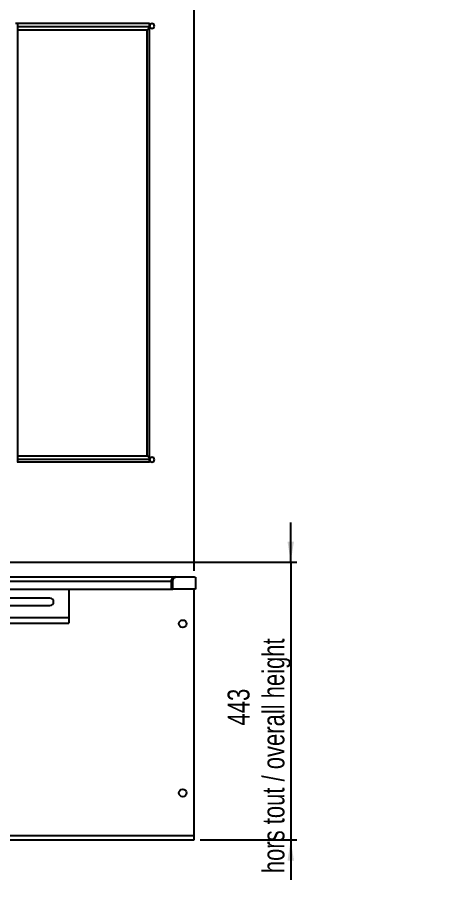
# Model space of a CAD drawing. Header units: millimetres. Extents: x -507 to 594, y -6 to 528.
# Drawn here: x 299 to 366.1, y 204.9 to 342.6 of the extents above; entities that cross this region are included whole.
import ezdxf

# ---------------------------------------------------------------- set-up
doc = ezdxf.new("R2010")
doc.units = ezdxf.units.MM
doc.layers.add('FORMAT', color=7, linetype='Continuous')
doc.styles.add('SLDTEXTSTYLE2', font='TXT', dxfattribs={"width": 0.75})
doc.dimstyles.new('SLDDIMSTYLE0', dxfattribs={"dimtxt": 3.5, "dimasz": 3.302, "dimexe": 0, "dimexo": 0.0625, "dimgap": 0.875, "dimtad": 1, "dimdec": 0, "dimlfac": 10, "dimrnd": 1e-09, "dimzin": 12, "dimdsep": 46, "dimtxsty": 'SLDTEXTSTYLE2', "dimsah": 1, "dimcen": 0.09, "dimadec": 0, "dimazin": 3, "dimtfac": 1, "dimtdec": 0, "dimtofl": 0, "dimtmove": 0, "dimatfit": 3, "dimfxl": 0, "dimfrac": 2, "dimtolj": 1, "dimtzin": 12, "dimarcsym": 0})
doc.dimstyles.new('SLDDIMSTYLE1', dxfattribs={"dimtxt": 3.5, "dimasz": 3.302, "dimexe": 0, "dimexo": 0.0625, "dimgap": 0.875, "dimtad": 1, "dimdec": 0, "dimlfac": 10, "dimrnd": 1e-09, "dimzin": 12, "dimdsep": 46, "dimtxsty": 'SLDTEXTSTYLE2', "dimsah": 1, "dimcen": 0.09, "dimadec": 0, "dimazin": 3, "dimtfac": 1, "dimtdec": 0, "dimtmove": 0, "dimatfit": 0, "dimfxl": 0, "dimfrac": 2, "dimtolj": 1, "dimtzin": 12, "dimarcsym": 0})

# ---------------------------------------------------------------- blocks, each defined once
blk = doc.blocks.new('_D')
at = {"layer": 'FORMAT'}
for p, q in [((176.29, 220.04), (176.29, 383.56)), ((327.19, 254.21), (327.19, 383.56)), ((176.29, 382.56), (327.19, 382.56))]:
    blk.add_line(p, q, dxfattribs=at)
for points in [[(176.29, 382.56), (179.59, 382.05), (179.59, 383.07)], [(327.19, 382.56), (323.89, 383.07), (323.89, 382.05)]]:
    blk.add_solid(points, dxfattribs=at)
at = {"layer": 'FORMAT', "char_height": 3.5, "attachment_point": 1, "style": 'SLDTEXTSTYLE2'}
for s, insert in [('1519', (246.57, 392.63)), ('hors tout avec filtre / overall with filter', (209.66, 387.07))]:
    blk.add_mtext(s, dxfattribs=dict(at, insert=insert))
blk = doc.blocks.new('_D_1')
at = {"layer": 'FORMAT'}
for p, q in [((342.62, 255.58), (342.62, 261.93)), ((294.69, 255.58), (343.62, 255.58)), ((342.62, 255.58), (342.62, 211.28)), ((328.19, 211.28), (343.62, 211.28)), ((342.62, 211.28), (342.62, 204.93))]:
    blk.add_line(p, q, dxfattribs=at)
for points in [[(342.62, 255.58), (343.13, 258.88), (342.11, 258.88)], [(342.62, 211.28), (342.11, 207.97), (343.13, 207.97)]]:
    blk.add_solid(points, dxfattribs=at)
at = {"layer": 'FORMAT', "char_height": 3.5, "attachment_point": 1, "rotation": 90, "style": 'SLDTEXTSTYLE2'}
for s, insert in [('hors tout / overall height', (338.11, 205.98)), ('443', (332.55, 229.55))]:
    blk.add_mtext(s, dxfattribs=dict(at, insert=insert))

msp = doc.modelspace()

# ---------------------------------------------------------------- linework, layer by layer
at = {"color": 7, "linetype": 'Continuous', "lineweight": 25}
for p, q in [((299.0802, 341.5617), (298.6802, 341.5617)), ((299.0802, 271.5617), (299.0802, 341.5617)), ((320.0675, 341.5617), (299.0802, 341.5617)), ((320.0675, 341.0617), (320.0675, 341.5617)), ((320.0675, 341.5617), (320.0802, 341.5617)), ((320.0802, 271.5617), (320.0802, 341.5617)), ((299.0802, 341.0617), (320.0675, 341.0617)), ((299.0802, 340.5617), (319.6802, 340.5617)), ((319.6802, 340.5617), (319.6802, 272.5617)), ((299.0802, 272.5617), (319.6802, 272.5617)), ((299.0802, 271.5617), (298.9802, 271.5617)), ((299.0802, 272.0617), (320.0675, 272.0617)), ((320.0675, 271.5617), (299.0802, 271.5617)), ((320.0675, 271.5617), (320.0675, 272.0617)), ((320.0675, 271.5617), (320.0802, 271.5617)), ((289.1902, 253.2767), (324.2902, 253.2767)), ((324.2902, 253.2767), (324.2904, 253.2767)), ((324.2904, 253.2767), (324.5025, 253.2767)), ((324.5025, 253.2767), (327.1025, 253.2767)), ((323.5902, 251.2767), (323.5902, 252.5767)), ((323.5903, 251.2767), (323.5903, 252.5767)), ((323.5903, 252.5767), (323.8025, 252.5767)), ((323.8025, 251.2767), (323.8025, 252.5767)), ((327.4024, 253.2087), (327.4024, 251.2767)), ((289.1902, 251.2767), (307.1902, 251.2767)), ((289.1902, 251.2767), (323.5902, 251.2767)), ((307.1902, 251.2767), (307.1902, 246.7767)), ((323.5903, 251.2767), (323.5902, 251.2767)), ((323.5903, 251.2767), (323.8025, 251.2767)), ((327.4024, 251.2767), (323.8025, 251.2767)), ((327.1902, 211.9767), (327.1902, 251.2767)), ((304.1902, 249.8767), (289.1902, 249.8767)), ((289.1902, 248.6767), (304.1902, 248.6767)), ((276.1902, 246.7767), (307.1902, 246.7767)), ((307.1902, 246.7767), (307.1902, 245.8767)), ((276.1902, 245.8767), (307.1902, 245.8767)), ((194.1902, 211.9767), (327.1902, 211.9767)), ((327.1902, 211.2767), (327.1902, 211.9767)), ((194.1902, 211.2767), (327.1902, 211.2767))]:
    msp.add_line(p, q, dxfattribs=at)
at = {"color": 8, "linetype": 'Continuous', "lineweight": 25}
msp.add_line((289.1902, 252.5767), (323.5902, 252.5767), dxfattribs=at)
at = {"color": 7, "linetype": 'Continuous', "lineweight": 25}
for centre in [(325.3902, 245.7767), (325.3902, 218.7767)]:
    msp.add_circle(centre, 0.6, dxfattribs=at)
for centre, radius, start, end in [((320.4802, 341.1617), 0.4, 0, 180), ((320.4802, 341.1617), 0.4, 180, 0), ((320.4802, 271.9617), 0.4, 0, 180), ((320.4802, 271.9617), 0.4, 180, 0), ((324.2902, 252.5767), 0.7, 90, 180), ((304.1902, 249.2767), 0.6, 270, 90)]:
    msp.add_arc(centre, radius, start, end, dxfattribs=at)
for points, knots in [([(319.6802, 340.5617), (319.709, 340.5646), (319.7532, 340.5691), (319.8066, 340.5947), (319.8537, 340.6253), (319.9042, 340.6725), (319.9695, 340.7593), (320.0323, 340.89), (320.0554, 341.0024), (320.0675, 341.0617)], [0, 0, 0, 0, 0.113947857, 0.175030113, 0.241237455, 0.349305555, 0.470576292, 0.720306477, 1, 1, 1, 1]), ([(319.6802, 272.5617), (319.7087, 272.5587), (319.7528, 272.5541), (319.8064, 272.5288), (319.8533, 272.4985), (319.9038, 272.4512), (319.9694, 272.3646), (320.0323, 272.2334), (320.0554, 272.1211), (320.0675, 272.0617)], [0, 0, 0, 0, 0.113127814, 0.174695394, 0.241169438, 0.347339917, 0.470520009, 0.720276743, 1, 1, 1, 1]), ([(323.5903, 252.5767), (323.601, 252.6639), (323.6215, 252.8313), (323.7391, 253.0292), (323.8972, 253.1666), (324.0854, 253.2524), (324.2228, 253.2687), (324.2904, 253.2767)], [0, 0, 0, 0, 0.19620128, 0.37706555, 0.56108242, 0.78404764, 1, 1, 1, 1]), ([(323.8025, 252.5767), (323.8131, 252.6639), (323.8336, 252.8313), (323.9512, 253.0292), (324.1093, 253.1666), (324.2975, 253.2524), (324.4349, 253.2687), (324.5025, 253.2767)], [0, 0, 0, 0, 0.196201281, 0.377065548, 0.561082418, 0.784047642, 1, 1, 1, 1]), ([(327.1025, 253.2767), (327.1596, 253.2724), (327.2613, 253.2647), (327.3593, 253.2258), (327.4024, 253.2087)], [0, 0, 0, 0, 0.56056938, 1, 1, 1, 1])]:
    msp.add_open_spline(points, degree=3, knots=knots, dxfattribs=at)

# ---------------------------------------------------------------- dimensions: what is measured, and where the dimension line sits
at = {"layer": 'FORMAT'}
for base, p1, p2, angle, text, dimstyle, picture, middle in [((327.1902, 382.5617), (176.2902, 219.0407), (327.1902, 253.2092), 0, '1519\\Phors tout avec filtre / overall with filter', 'SLDDIMSTYLE0', '_D', (251.7402, 382.5617)), ((342.6212, 211.2767), (293.6902, 255.5767), (327.1902, 211.2767), 90, '<>\\Phors tout / overall height', 'SLDDIMSTYLE1', '_D_1', (342.6212, 233.4267))]:
    dim = msp.add_linear_dim(base=base, p1=p1, p2=p2, angle=angle, text=text, dimstyle=dimstyle, dxfattribs=at)
    dim.commit()
    dim.dimension.update_dxf_attribs({"geometry": picture, "text_midpoint": middle, "dimtype": 160})

doc.saveas('drawing.dxf')
